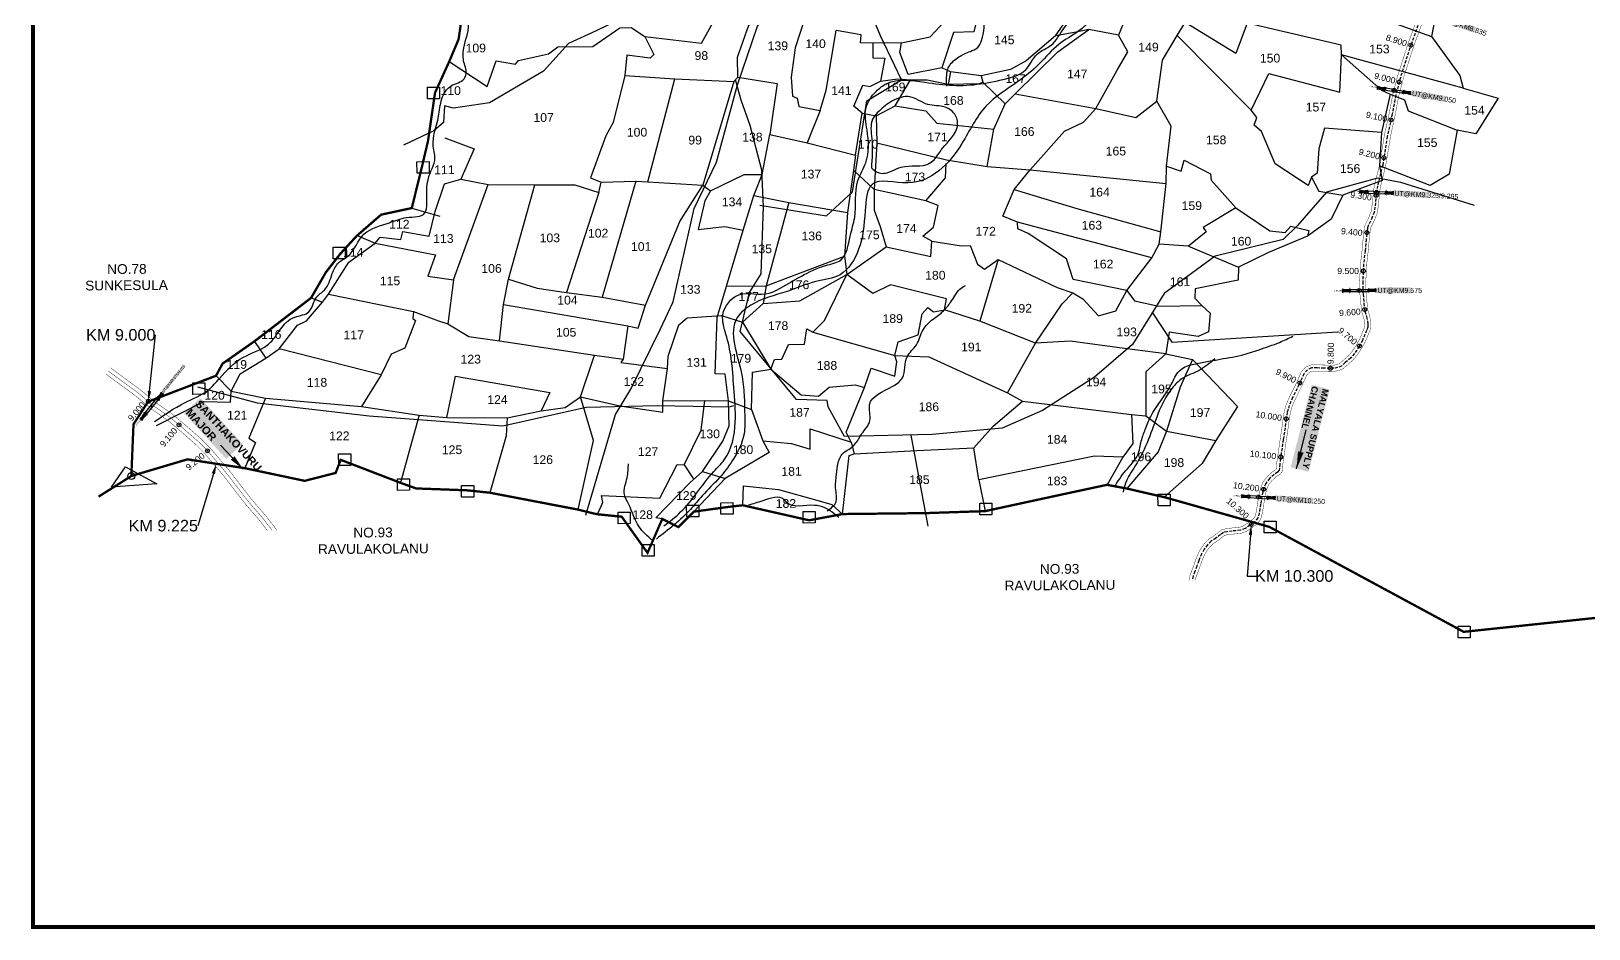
# Model space of a CAD drawing. Header units: inches. Extents: x 200798 to 217883, y 1619867 to 1626420.
# Drawn here: x 200798 to 204829, y 1619972 to 1622297 of the extents above; entities that cross this region are included whole.
import ezdxf
from ezdxf import colors
from ezdxf.entities.mleader import LeaderData, LeaderLine
from ezdxf.enums import TextEntityAlignment as Align
from ezdxf.math import Vec2, Vec3

# ---------------------------------------------------------------- set-up
doc = ezdxf.new("R2010")
doc.units = ezdxf.units.IN
doc.header["$LTSCALE"] = 15
doc.header["$MEASUREMENT"] = 0
doc.header["$PDMODE"] = 32
doc.header["$PDSIZE"] = 10
doc.linetypes.add('HIDDEN2', pattern=[0.1875, 0.125, -0.0625])
for name, color, linetype in [('CANAL1', 7, 'Continuous'), ('CHANAGE', 1, 'Continuous'), ('DIMENSION', 7, 'Continuous'), ('PLOT', 7, 'Continuous'), ('POINT', 2, 'Continuous'), ('RE REMARKS', 7, 'Continuous'), ('ROAD', 1, 'Continuous'), ('STREAM', 4, 'Continuous'), ('STRUCTURE', 5, 'Continuous'), ('TEXT', 1, 'Continuous'), ('text2', 7, 'Continuous'), ('VILLAGAE BOUNDRY STONES', 1, 'Continuous'), ('VILLAGE BOUNDRY', 5, 'Continuous'), ('VILLAGE STONES', 240, 'Continuous')]:
    doc.layers.add(name, color=color, linetype=linetype)
doc.styles.get("Standard").update_dxf_attribs({"font": 'arial.ttf'})
doc.dimstyles.get("Standard").update_dxf_attribs({"dimtxt": 0.18, "dimasz": 0.18, "dimexe": 0.18, "dimexo": 0.0625, "dimgap": 0.09, "dimtad": 0, "dimtih": 1, "dimtoh": 1, "dimdec": 4, "dimzin": 0, "dimdsep": 46, "dimtxsty": 'Standard', "dimcen": 0.09, "dimadec": 0, "dimazin": 0, "dimtfac": 1, "dimtdec": 4, "dimtofl": 0, "dimtmove": 0, "dimatfit": 3, "dimfxl": 1, "dimtolj": 1, "dimtzin": 0, "dimarcsym": 0})

# ---------------------------------------------------------------- blocks, each defined once
blk = doc.blocks.new('UT')
at = {"layer": 'STRUCTURE'}
h = blk.add_hatch(dxfattribs=at)
h.set_pattern_fill('DASH', color=150, scale=8, angle=-39.62775, style=0)
h.set_pattern_definition([(320.372247933, (-4370.464, -6260.8811), (1.40800153113, 0.132407282), [1, -1])])
h.paths.add_polyline_path([(765163, 1700681.9), (765165.6, 1700680.6), (765167.2, 1700680.3), (765169.1, 1700680), (765172.4, 1700679.6), (765176.4, 1700679.3), (765179.5, 1700679.5), (765183.1, 1700679.9), (765187.7, 1700680.9), (765188.9, 1700681.2), (765193.1, 1700682.2), (765196.1, 1700680.2), (765196.1, 1700672.2), (765193.1, 1700670.2), (765190.5, 1700670.8), (765188.1, 1700671.3), (765185.5, 1700671.8), (765183.6, 1700672.1), (765181, 1700672.5), (765180.3, 1700672.5), (765178.5, 1700672.6), (765176.7, 1700672.6), (765174.6, 1700672.5), (765172.5, 1700672.3), (765170.4, 1700672), (765168.5, 1700671.7), (765166.1, 1700671.2), (765165, 1700670.8), (765163, 1700669.7)])
h.paths.add_polyline_path([(765259.1, 1700682.2), (765256.1, 1700680.2), (765256.1, 1700672.2), (765259.1, 1700670.2), (765261.9, 1700671), (765264.4, 1700671.6), (765266.4, 1700672), (765269.1, 1700672.5), (765272.7, 1700673), (765276.1, 1700673.1), (765278.6, 1700672.9), (765281.2, 1700672.7), (765283.9, 1700672.3), (765286.4, 1700671.9), (765288, 1700671.3), (765289.2, 1700670.6), (765289.1, 1700682.7), (765287.6, 1700681.8), (765285.7, 1700681.2), (765283, 1700680.7), (765281.2, 1700680.4), (765276.7, 1700679.9), (765272.7, 1700679.9), (765268.7, 1700680.3), (765264.8, 1700681), (765261.2, 1700681.7)])
at = {"layer": 'STRUCTURE', "color": 150, "const_width": 0.628}
for points in [[(765190.1, 1700688.2), (765190.1, 1700684.2), (765196.1, 1700680.2), (765256.1, 1700680.2), (765262.1, 1700684.2), (765262.1, 1700688.2)], [(765190.1, 1700664.2), (765190.1, 1700668.2), (765196.1, 1700672.2), (765256.1, 1700672.2), (765262.1, 1700668.2), (765262.1, 1700664.2)]]:
    blk.add_lwpolyline(points, dxfattribs=at)
at = {"layer": 'STRUCTURE', "color": 150}
for points in [[(765196.1, 1700680.2), (765256.1, 1700680.2)], [(765196.1, 1700672.2), (765256.1, 1700672.2)], [(765196.1, 1700672.2), (765256.1, 1700672.2)]]:
    blk.add_lwpolyline(points, dxfattribs=at)
at = {"layer": 'STRUCTURE', "color": 0}
blk.add_circle((765226.1, 1700676.2), 1.89, dxfattribs=at)
at = {"layer": 'STRUCTURE', "color": 150}
for points in [[(765163, 1700681.9), (765164.4, 1700681.1), (765167.9, 1700680.2), (765171.2, 1700679.8), (765176.1, 1700679.4), (765184.7, 1700680.3), (765193.1, 1700682.2)], [(765163, 1700669.7), (765164.3, 1700670.6), (765167.8, 1700671.6), (765171.2, 1700672.1), (765176, 1700672.6), (765184.7, 1700672), (765193.1, 1700670.2)], [(765289.1, 1700682.7), (765287.8, 1700681.9), (765284.3, 1700680.9), (765280.9, 1700680.4), (765276.1, 1700679.8), (765267.4, 1700680.5), (765259.1, 1700682.2)], [(765289.2, 1700670.6), (765287.8, 1700671.4), (765284.2, 1700672.3), (765280.9, 1700672.7), (765276.1, 1700673.1), (765267.4, 1700672.2), (765259.1, 1700670.2)]]:
    blk.add_spline(points, degree=3, dxfattribs=at)
at = {"layer": 'STRUCTURE', "color": 0}
blk.add_text('STREAM', height=5, dxfattribs=at).set_placement((765148.2, 1700675.8), align=Align.MIDDLE_CENTER)
for points in [[(765190.9, 1700676), (765164.2, 1700675.8)], [(765289.3, 1700676.7), (765265.4, 1700676.4)]]:
    blk.add_leader(points, dimstyle='Standard', override={"dimasz": 10, "dimgap": 0.09, "dimtad": 0}, dxfattribs=at)

msp = doc.modelspace()

# ---------------------------------------------------------------- linework, layer by layer
at = {"layer": 'CANAL1', "color": 200, "const_width": 1}
for points in [[(204387.3, 1622335.2), (204361.8, 1622265.6), (204333.7, 1622178.5), (204321.6, 1622131.9), (204312.5, 1622083.7), (204299.8, 1622025.3), (204287.8, 1621951.1), (204274.5, 1621898), (204272.5, 1621886.7), (204271.4, 1621874.9), (204267.9, 1621842.2), (204266, 1621829.7), (204261.5, 1621818), (204257.1, 1621808), (204250.9, 1621795.6), (204248.4, 1621789), (204247.3, 1621780.1), (204246.5, 1621771.8), (204245.1, 1621758.4), (204242.3, 1621728.6), (204238.3, 1621694.1), (204238, 1621683.2), (204237.3, 1621673.7), (204235.9, 1621648), (204235.9, 1621631.4), (204236.9, 1621614.5), (204239.3, 1621590.7), (204241.8, 1621569.5), (204246.4, 1621554.8), (204248.7, 1621545.1), (204249.3, 1621537.9), (204249.2, 1621531.3), (204246.6, 1621524.4), (204236.4, 1621499.4), (204227.9, 1621484.1), (204216.2, 1621466.7), (204207.2, 1621456), (204193.7, 1621444.2), (204184.7, 1621436.2), (204177.5, 1621433.3), (204169.5, 1621431.5), (204159.3, 1621431.6), (204144.4, 1621432), (204125.9, 1621432.4), (204110.3, 1621432.3), (204095.8, 1621426.3), (204085, 1621413.7), (204071.8, 1621384.1), (204055.3, 1621351), (204046.2, 1621330.3), (204040.9, 1621311.1), (204038, 1621292.8), (204035, 1621270.3), (204030.5, 1621240), (204025.5, 1621205.6), (204023.3, 1621190.6), (204021.2, 1621175.6), (204020.7, 1621165.6), (204020.4, 1621162.9), (204018.4, 1621160.6), (204009.7, 1621154.9), (203997.3, 1621143.5), (203986.2, 1621129.3), (203981, 1621117), (203975, 1621093.9), (203972, 1621072.6), (203968.2, 1621050.6), (203965.2, 1621039.4), (203960.4, 1621033.1), (203947.8, 1621023.5), (203936.1, 1621015.8), (203925.9, 1621012), (203905.5, 1621010), (203891.1, 1621008.2), (203880.2, 1621006), (203871.3, 1620999.4), (203859.4, 1620989.9), (203847.1, 1620982.1), (203836.5, 1620971.9), (203827.1, 1620959.4), (203819.6, 1620946.7), (203812, 1620928.3), (203807, 1620913.7), (203802.1, 1620900.2), (203797.3, 1620888.4), (203794.8, 1620874.6)], [(204402.3, 1622329.6), (204377, 1622260.4), (204349.1, 1622174), (204337.2, 1622128.4), (204328.2, 1622080.5), (204315.6, 1622022.3), (204303.5, 1621947.9), (204290.2, 1621894.7), (204288.4, 1621884.6), (204287.4, 1621873.4), (204283.8, 1621840.1), (204281.6, 1621825.6), (204276.3, 1621811.9), (204271.6, 1621801.2), (204265.6, 1621789.1), (204264, 1621785), (204263.2, 1621778.3), (204262.4, 1621770.2), (204261, 1621756.9), (204258.2, 1621726.9), (204254.3, 1621693), (204254, 1621682.4), (204253.3, 1621672.7), (204251.9, 1621647.6), (204251.9, 1621631.8), (204252.8, 1621615.7), (204255.2, 1621592.5), (204257.5, 1621572.8), (204261.8, 1621559), (204264.6, 1621547.6), (204265.3, 1621538.4), (204265.2, 1621528.2), (204261.4, 1621518.5), (204250.8, 1621492.5), (204241.6, 1621475.8), (204229, 1621457.1), (204218.7, 1621444.8), (204204.3, 1621432.2), (204193.3, 1621422.5), (204182.4, 1621417.9), (204171.2, 1621415.5), (204159, 1621415.6), (204144, 1621416), (204125.8, 1621416.4), (204113.5, 1621416.3), (204105.5, 1621413), (204098.6, 1621405.1), (204086.3, 1621377.2), (204069.8, 1621344.2), (204061.4, 1621324.9), (204056.6, 1621307.7), (204053.9, 1621290.5), (204050.9, 1621268.1), (204046.3, 1621237.7), (204041.4, 1621203.3), (204039.1, 1621188.3), (204037.2, 1621174.1), (204036.6, 1621164.3), (204035.7, 1621156.2), (204029, 1621148.4), (204019.6, 1621142.3), (204009.1, 1621132.6), (204000.1, 1621121.1), (203996.2, 1621111.8), (203990.7, 1621090.8), (203987.8, 1621070.1), (203983.8, 1621047.1), (203979.9, 1621032.3), (203971.8, 1621021.6), (203957, 1621010.4), (203943.4, 1621001.5), (203929.6, 1620996.3), (203907.2, 1620994.1), (203893.7, 1620992.5), (203886.9, 1620991), (203881, 1620986.7), (203868.7, 1620976.8), (203857, 1620969.5), (203848.6, 1620961.2), (203840.4, 1620950.4), (203834, 1620939.6), (203827, 1620922.6), (203822.1, 1620908.4), (203817.1, 1620894.5), (203812.8, 1620883.9), (203811.1, 1620874.6)], [(201003.4, 1621424.7), (201079.7, 1621368.6), (201122.2, 1621333.5), (201162.5, 1621305.6), (201202.1, 1621272.2), (201239.4, 1621239.3), (201260.6, 1621218.1), (201291, 1621182.5), (201315.4, 1621152.9), (201339.3, 1621121.8), (201369.6, 1621082.8), (201405.2, 1621041.7), (201434.1, 1621004.5)], [(200991.9, 1621408.3), (201067.4, 1621352.8), (201110.1, 1621317.6), (201150.3, 1621289.7), (201189.1, 1621257.1), (201225.7, 1621224.7), (201245.9, 1621204.5), (201275.7, 1621169.7), (201299.8, 1621140.5), (201323.4, 1621109.6), (201354.2, 1621070.1), (201389.7, 1621029.1), (201409.4, 1621003.6)]]:
    msp.add_lwpolyline(points, dxfattribs=at)
at = {"layer": 'CANAL1', "color": 1, "linetype": 'HIDDEN2', "ltscale": 4}
msp.add_lwpolyline([(204394.8, 1622332.4), (204369.4, 1622263), (204341.4, 1622176.2), (204329.4, 1622130.2), (204320.3, 1622082.1), (204307.7, 1622023.8), (204295.7, 1621949.5), (204282.4, 1621896.3), (204280.4, 1621885.7), (204279.4, 1621874.2), (204275.8, 1621841.1), (204273.8, 1621827.7), (204268.9, 1621815), (204264.4, 1621804.6), (204258.2, 1621792.4), (204256.2, 1621787), (204255.2, 1621779.2), (204254.4, 1621771), (204253.1, 1621757.6), (204250.3, 1621727.8), (204246.3, 1621693.5), (204246, 1621682.8), (204245.3, 1621673.2), (204243.9, 1621647.8), (204243.9, 1621631.6), (204244.9, 1621615.1), (204247.3, 1621591.6), (204249.7, 1621571.1), (204254.1, 1621556.9), (204256.7, 1621546.4), (204257.3, 1621538.1), (204257.2, 1621529.7), (204254, 1621521.4), (204243.6, 1621495.9), (204234.8, 1621480), (204222.6, 1621461.9), (204213, 1621450.4), (204199, 1621438.2), (204189, 1621429.4), (204180, 1621425.6), (204170.4, 1621423.5), (204159.1, 1621423.6), (204144.2, 1621424), (204125.8, 1621424.4), (204111.9, 1621424.3), (204100.7, 1621419.6), (204091.8, 1621409.4), (204079, 1621380.7), (204062.6, 1621347.6), (204053.8, 1621327.6), (204048.7, 1621309.4), (204045.9, 1621291.6), (204043, 1621269.2), (204038.4, 1621238.8), (204033.4, 1621204.4), (204031.2, 1621189.4), (204029.2, 1621174.9), (204028.6, 1621164.9), (204028.1, 1621159.6), (204023.7, 1621154.5), (204014.6, 1621148.6), (204003.2, 1621138.1), (203993.1, 1621125.2), (203988.6, 1621114.4), (203982.9, 1621092.3), (203979.9, 1621071.4), (203976, 1621048.8), (203972.5, 1621035.9), (203966.1, 1621027.4), (203952.4, 1621017), (203939.7, 1621008.6), (203927.8, 1621004.1), (203906.3, 1621002), (203892.4, 1621000.4), (203883.6, 1620998.5), (203876.2, 1620993), (203864, 1620983.4), (203852.1, 1620975.8), (203842.6, 1620966.6), (203833.8, 1620954.9), (203826.8, 1620943.1), (203819.5, 1620925.4), (203814.5, 1620911.1), (203809.6, 1620897.4), (203805.1, 1620886.1), (203802.9, 1620874.6)], dxfattribs=at)
at = {"layer": 'CANAL1', "color": 1, "linetype": 'HIDDEN2', "ltscale": 4, "const_width": 1}
msp.add_lwpolyline([(200997.6, 1621416.5), (201073.6, 1621360.7), (201116.1, 1621325.5), (201156.4, 1621297.6), (201195.6, 1621264.6), (201232.6, 1621232), (201253.2, 1621211.3), (201283.4, 1621176.1), (201307.6, 1621146.7), (201331.4, 1621115.7), (201361.9, 1621076.4), (201397.5, 1621035.4), (201421.8, 1621004.1)], dxfattribs=at)
at = {"layer": 'PLOT'}
for points in [[(201879.9, 1622217.5), (201978.5, 1622153.4), (202001.9, 1622219.8), (202051.4, 1622211.2), (202059.1, 1622220.8), (202137.2, 1622238), (202160.9, 1622256.1), (202251.7, 1622256.7), (202321.4, 1622304.7), (202351.2, 1622305.5), (202386.6, 1622282.5), (202532.9, 1622265.7), (202578.9, 1622347.7), (202621.3, 1622343.2), (202646.8, 1622370.8), (202683.6, 1622395.5), (202698, 1622379.5), (202736.8, 1622412.8), (202781.9, 1622441.2), (202780, 1622478.3)], [(204456.7, 1622463.8), (204422.3, 1622282.2), (204495.4, 1622181.8), (204503.7, 1622148.8), (204594.2, 1622122.6), (204536.7, 1622030.2), (204488.4, 1622039.7), (204467.6, 1621925.8), (204418.7, 1621896.9), (204287.8, 1621947.7), (204294.3, 1621909.4), (204192.6, 1621872), (204162.7, 1621809.3), (204101.3, 1621766), (204000.6, 1621723.3), (203922.2, 1621685.2), (203922.1, 1621651.6), (203810.5, 1621629.4), (203809.7, 1621605.3), (203827.8, 1621585.8), (203849.3, 1621566.3), (203845.2, 1621518), (203818.5, 1621506.2), (203743.3, 1621517.3), (203734.8, 1621460.9), (203803.7, 1621446.2), (203919.9, 1621324.7), (203864.2, 1621236.3), (203828.9, 1621177.1), (203730.2, 1621089.7)], [(202902.9, 1622386.7), (202799.4, 1622402.5), (202784.2, 1622341), (202800.5, 1622330.5), (202775.4, 1622253), (202764.7, 1622177.2), (202768.2, 1622127.8), (202780.1, 1622122.9), (202784.6, 1622101.6), (202839.8, 1622091.4), (202855.1, 1622143.4), (202881.8, 1622297.9)], [(203050.5, 1622266.5), (203124.6, 1622281.6), (203176.6, 1622337.3), (203206, 1622422.7)], [(203660.7, 1622404.6), (203612, 1622285.8), (203535.4, 1622300.8), (203502.5, 1622294.2), (203449.1, 1622284.6), (203482.4, 1622333)], [(202386.6, 1622282.5), (202409.7, 1622236.3), (202399.7, 1622226.9), (202339.6, 1622234), (202334.9, 1622181.7), (202464, 1622172.6), (202616.2, 1622166.2), (202626.7, 1622176.9), (202626.4, 1622228.8), (202655.2, 1622312.2), (202687, 1622336.8), (202698, 1622379.5)], [(204217.3, 1622356), (204422.3, 1622282.2)], [(203247.1, 1622333.4), (203237.4, 1622295.1), (203184.7, 1622292.6), (203155.2, 1622201.2), (203067.4, 1622184.2), (203046.2, 1622241.1), (203050.5, 1622266.5), (202976.3, 1622265.1), (202944.6, 1622266.6), (202946.2, 1622286.6), (202881.8, 1622297.9)], [(203633.6, 1621624.9), (203698.6, 1621709.4), (203717, 1621745), (203721.6, 1621776.9), (203735.1, 1621901.7), (203736.6, 1621946.7), (203748.5, 1622050.3), (203711.3, 1622115.5), (203726.2, 1622221.3), (203763.7, 1622285), (203784.6, 1622318.5)], [(204503.7, 1622148.8), (204188.8, 1622235.5), (204188.6, 1622259.9), (203944.8, 1622316.9), (203915.5, 1622238.9), (203784.6, 1622318.5)], [(201868.5, 1622020.2), (201944.6, 1621991.5), (201910.5, 1621913.6), (201981.1, 1621899.7), (202101.3, 1621898.2), (202205.3, 1621898.4), (202267.6, 1621879.1), (202273.4, 1621905.4), (202363.2, 1621907.7), (202393.7, 1621906.1), (202536.1, 1621897.6), (202556, 1621883.4), (202642.9, 1621925.2), (202690.1, 1621925.5), (202709.7, 1622029), (202806.1, 1622007), (202931.3, 1621975), (202948.4, 1622083.9), (202927.5, 1622102.5), (202950.4, 1622156.4), (202968.4, 1622153), (202996.3, 1622166.9), (202996.3, 1622166.9), (203041.1, 1622172.6), (203074, 1622170.5), (203117.1, 1622170.2), (203171.5, 1622159.2), (203252.3, 1622161), (203261.3, 1622164.1), (203318.5, 1622108.4), (203344.6, 1622134.2), (203454.6, 1622243.3), (203535.4, 1622300.8)], [(202976.3, 1622265.1), (202976.7, 1622227.3), (203007, 1622226.9), (202996.3, 1622166.9)], [(203449.1, 1622284.6), (203372.8, 1622219.9), (203332.8, 1622197.6), (203256.9, 1622180.5), (203261.3, 1622164.1)], [(203633.6, 1621624.9), (203494.6, 1621653), (203477.3, 1621707), (203378, 1621772.9), (203351.8, 1621784.6), (203351, 1621801.9), (203312.5, 1621817.3), (203342.3, 1621886.6), (203383.7, 1621937.8), (203472.6, 1622037.8), (203521.2, 1622060.4), (203553.2, 1622096.3), (203608.6, 1622195.5), (203636.3, 1622242.9), (203612, 1622285.8)], [(203763.7, 1622285), (203955.1, 1622091.8), (204000.7, 1622186.4), (204184.8, 1622138.3), (204188.8, 1622235.5), (204292.2, 1622143.5), (204315.4, 1622133.7), (204352.4, 1622118.3), (204361.3, 1622090.3), (204488.4, 1622039.7)], [(203256.9, 1622180.5), (203176.9, 1622191.1), (203155.2, 1622201.2)], [(203176.9, 1622191.1), (203171.5, 1622159.2)], [(202334.9, 1622181.7), (202304.6, 1622059.8), (202285.5, 1622025.3), (202245.6, 1621916.8), (202273.4, 1621905.4)], [(202393.7, 1621906.1), (202464, 1622172.6)], [(202616.2, 1622166.2), (202536.1, 1621897.6)], [(202626.7, 1622176.9), (202728.5, 1622161.3), (202709.7, 1622029)], [(202948.4, 1622083.9), (202985.1, 1622077.4), (203034.4, 1622103.4), (203074, 1622170.5)], [(203034.4, 1622103.4), (203113.7, 1622090.2), (203141.9, 1622057.9), (203289.1, 1622042.5), (203318.5, 1622108.4)], [(203344.6, 1622134.2), (203553.2, 1622096.3), (203657.1, 1622073.1), (203711.3, 1622115.5)], [(204315.4, 1622133.7), (204292.3, 1622034.2), (204287.8, 1621947.7)], [(202839.8, 1622091.4), (202806.1, 1622007)], [(202985.1, 1622077.4), (202986.4, 1622007), (202979.7, 1621886.6), (202980.1, 1621833.3), (202995.1, 1621790.6), (203010.6, 1621738)], [(204111.3, 1621918.4), (204102.7, 1621896.5), (204017.4, 1621953.3), (203982.4, 1622036.7), (203962.9, 1622052.8), (203970.3, 1622072.8), (203955.1, 1622091.8)], [(203272, 1621946.2), (203289.1, 1622042.5)], [(204292.3, 1622034.2), (204145.4, 1622045), (204130.2, 1621991.9), (204126.3, 1621928.5), (204111.3, 1621918.4), (204130.3, 1621882.3), (204192.6, 1621872)], [(202986.4, 1622007), (203167, 1621963.3), (203272, 1621946.2), (203383.7, 1621937.8), (203735.1, 1621901.7)], [(202931.3, 1621975), (202926, 1621936.4), (202910.9, 1621827.3), (202903.1, 1621714), (202909.2, 1621666.3)], [(203113.6, 1621857), (203164.1, 1621916.3), (203165.7, 1621953.4)], [(203736.6, 1621946.7), (203774.4, 1621934.1), (203782.3, 1621962.8), (203850.1, 1621927.1), (203851.4, 1621910.3), (203915.7, 1621838.9), (204003.6, 1621779.6), (204043.6, 1621775.5), (204057.9, 1621791.2), (204104.2, 1621780.3), (204101.3, 1621766)], [(201122.6, 1621275.7), (201245.1, 1621337.6), (201314.1, 1621335.6), (201316.1, 1621364.2), (201338.8, 1621409.5), (201405.6, 1621450.1), (201439.6, 1621474.3), (201487.7, 1621535.2), (201510.4, 1621546.1), (201552.1, 1621594.3), (201567.5, 1621615.4), (201620.4, 1621698.3), (201688.4, 1621747.9), (201700.9, 1621763), (201754.9, 1621756.8), (201760.1, 1621777.8), (201828.5, 1621765.7), (201843.7, 1621829.3), (201867.7, 1621901.4), (201910.5, 1621913.6)], [(202363.2, 1621907.7), (202275.9, 1621607.3)], [(202431.4, 1621033.5), (202414.3, 1621036.4), (202503.5, 1621128), (202535.6, 1621156.4), (202588.5, 1621234.9), (202604.4, 1621274.6), (202602.4, 1621339.6), (202594.4, 1621408.5), (202568.1, 1621409.5), (202573.6, 1621554.9), (202597.6, 1621636.4), (202640.9, 1621781.2), (202668.4, 1621871.1), (202690.1, 1621925.5)], [(203128.9, 1621752.4), (203105.5, 1621765.3), (203133.6, 1621789.3), (203145.1, 1621845.3), (203113.6, 1621857), (202979.7, 1621886.6), (202926, 1621936.4)], [(201641.4, 1621767.1), (201688.4, 1621747.9), (201844.4, 1621717.3), (201824.8, 1621662.2), (201891, 1621652.6), (201981.1, 1621899.7)], [(202009.8, 1621494.7), (202020.6, 1621588.5), (202033.2, 1621654.6), (202101.3, 1621898.2)], [(202033.2, 1621654.6), (202107.5, 1621631.2), (202183.7, 1621619.7), (202275.9, 1621607.3), (202388.2, 1621587.1), (202476.8, 1621803.9), (202536.1, 1621897.6)], [(202267.6, 1621879.1), (202183.7, 1621619.7)], [(202556, 1621883.4), (202541.8, 1621857), (202524.5, 1621783.3), (202593.7, 1621790.8), (202640.9, 1621781.2)], [(202668.4, 1621871.1), (202758.7, 1621852.5), (202910.9, 1621827.3)], [(203342.3, 1621886.6), (203504.3, 1621837.1), (203721.6, 1621776.9)], [(201783.2, 1621838.4), (201855.7, 1621817.4)], [(202758.7, 1621852.5), (202700.2, 1621637.3), (202692.7, 1621591.4)], [(203915.7, 1621838.9), (203831.1, 1621787.7), (203839.3, 1621777.2), (203793.3, 1621740), (203717, 1621745)], [(203698.6, 1621709.4), (203351, 1621801.9)], [(201567.5, 1621615.4), (201788, 1621570.4), (201852.3, 1621546.3), (201876.3, 1621538.7), (201931.2, 1621506.1), (202009.8, 1621494.7), (202255.9, 1621457.5), (202330.3, 1621447.2), (202330.3, 1621447.2), (202324.5, 1621438.8), (202444.5, 1621423.3), (202446.9, 1621454.9), (202474.1, 1621536.2), (202496.1, 1621554.4), (202584.7, 1621560.6), (202639, 1621542.6), (202692.7, 1621591.4), (202787.5, 1621598.1), (202909.2, 1621666.3), (203010.6, 1621738), (203126.6, 1621712.6), (203128.9, 1621752.4), (203205.3, 1621740.6), (203227.9, 1621741.1), (203247.4, 1621693.2), (203265.1, 1621680.2), (203301, 1621705.2), (203453.2, 1621632.6), (203493.6, 1621619.1), (203519.5, 1621603.1), (203560.1, 1621559.5), (203605.1, 1621572.4), (203633.6, 1621624.9), (203653, 1621598.6), (203716.2, 1621584.6), (203827.8, 1621585.8)], [(203793.3, 1621740), (203922.2, 1621685.2)], [(202597.6, 1621636.4), (202700.2, 1621637.3), (202903.1, 1621714)], [(203301, 1621705.2), (203253.3, 1621545.9)], [(202662.4, 1621317.2), (202664.9, 1621413.3), (202712.4, 1621420.9), (202721.9, 1621446.3), (202740.7, 1621447.1), (202758, 1621484.9), (202799.5, 1621485.8), (202805.5, 1621525.4), (202820.6, 1621516.7), (202851.2, 1621547.3), (202909.2, 1621666.3)], [(203734.8, 1621460.9), (203627.6, 1621475.1), (203487, 1621494), (203397.6, 1621488.2), (203253.3, 1621545.9), (203162, 1621574.8), (203167.2, 1621603.7), (203021.7, 1621640), (202976.6, 1621616.8), (202909.2, 1621666.3)], [(201891, 1621652.6), (201876.3, 1621538.7)], [(203325, 1621360), (203397.6, 1621488.2), (203466.4, 1621590.8), (203493.6, 1621619.1)], [(201522.6, 1621605.8), (201552.1, 1621594.3)], [(202020.6, 1621588.5), (202342.5, 1621533.8), (202368.6, 1621527), (202388.2, 1621587.1)], [(202820.6, 1621516.7), (203033.5, 1621456.9), (203041.9, 1621491.6), (203093.3, 1621510.2), (203104.2, 1621564.2), (203118.5, 1621580.6), (203133.7, 1621569.4), (203162, 1621574.8)], [(201788, 1621570.4), (201785.6, 1621552.1), (201792.7, 1621547.5), (201765.3, 1621476), (201730.2, 1621459.7), (201704.3, 1621406.5), (201653.1, 1621324.2)], [(202639, 1621542.6), (202712.4, 1621420.9), (202790.7, 1621355.2), (202835.9, 1621351.3), (202862.9, 1621375), (202930.4, 1621380.9), (202954.5, 1621373.9), (202972.2, 1621424), (203033.3, 1621402.7), (203038.5, 1621440.1), (203033.5, 1621456.9), (203121.6, 1621452.8), (203325, 1621360), (203363.6, 1621338.4)], [(202342.5, 1621533.8), (202330.3, 1621447.2)], [(201375.9, 1621493.3), (201405.6, 1621450.1)], [(201704.3, 1621406.5), (201439.6, 1621474.3)], [(203734.8, 1621460.9), (203682.6, 1621414.1), (203682.7, 1621300.6)], [(202213.6, 1621057.6), (202253.6, 1621236.7), (202219.4, 1621350), (202255.9, 1621457.5)], [(202433, 1621339.2), (202444.5, 1621423.3)], [(203803.7, 1621446.2), (203771.9, 1621374.7), (203736.5, 1621260.7), (203714.6, 1621207.6), (203633.4, 1621112.2)], [(201276.5, 1621404.2), (201316.1, 1621364.2), (201404.2, 1621346.2), (201653.1, 1621324.2), (201802.3, 1621302.4), (201873.9, 1621295.8), (202030.2, 1621295.1), (202117.7, 1621313.3), (202180.3, 1621321.6), (202219.4, 1621350), (202321.8, 1621326.4), (202433.2, 1621310), (202433, 1621339.2), (202541.3, 1621340.3), (202602.4, 1621339.6), (202662.4, 1621317.2), (202691.5, 1621235.6), (202707.8, 1621205.2), (202593.9, 1621138), (202513.2, 1621052.3)], [(201873.9, 1621295.8), (201896.1, 1621402.8), (202140.4, 1621360.6), (202117.7, 1621313.3)], [(201404.2, 1621346.2), (201361.7, 1621242.9), (201378.7, 1621231.7), (201351, 1621164.9)], [(202488, 1621173.5), (202531.8, 1621263.2), (202541.3, 1621340.3)], [(202691.5, 1621235.6), (202765.4, 1621228.5), (202813.7, 1621214.5), (202814.5, 1621266.4), (202920.6, 1621231.8), (202928.3, 1621202.1), (203089.8, 1621210.8), (203237.6, 1621217.4), (203287.6, 1621273.9), (203363.6, 1621338.4), (203645.9, 1621304), (203682.7, 1621300.6), (203736.5, 1621260.7), (203864.2, 1621236.3)], [(202920.6, 1621231.8), (202907.2, 1621258.3), (202954.5, 1621373.9)], [(201802.3, 1621302.4), (201779.2, 1621218.3), (201753.9, 1621127)], [(203645.9, 1621304), (203649.4, 1621228.8), (203623.2, 1621193.1), (203582.3, 1621121.8)], [(202030.2, 1621295.1), (202027.1, 1621248.9), (201984.9, 1621101.4)], [(203623.2, 1621193.1), (203550.3, 1621195.6), (203250.8, 1621135.1), (203237.6, 1621217.4)], [(202639.7, 1621068.9), (202641.3, 1621119.4), (202732.2, 1621110.1), (202831.7, 1621082.4), (202870.2, 1621070.6), (202897.6, 1621046.1), (202915.3, 1621197.6), (202928.3, 1621202.1)], [(202263.4, 1621045.5), (202277.9, 1621075.7), (202274.3, 1621094.1), (202424.7, 1621087), (202469.5, 1621174.1), (202488, 1621173.5), (202511.4, 1621138.5)], [(202535.6, 1621156.4), (202593.9, 1621138)], [(203250.8, 1621135.1), (203267.1, 1621053.7)]]:
    msp.add_lwpolyline(points, dxfattribs=at)
at = {"layer": 'POINT', "color": 3}
for p in [(204368.4, 1622260), (204338.4, 1622164.6), (204317, 1622066.9), (204298.8, 1621968.7), (204279, 1621870.8), (204254.8, 1621774.9), (204245.5, 1621675.4), (204249.1, 1621575.7), (204235.6, 1621481.4), (204160.3, 1621423.6), (204081.3, 1621385.7), (204046.1, 1621292.8), (204031.8, 1621193.9), (203987.5, 1621110.2), (203955.4, 1621019.2)]:
    msp.add_point(p, dxfattribs=at)
at = {"layer": 'POINT'}
for p in [(204325, 1622143, 160), (204279.8, 1621879), (204235, 1621625, 162), (203974, 1621090, 163)]:
    msp.add_point(p, dxfattribs=at)
at = {"layer": 'ROAD'}
for points in [[(202233.9, 1621042.9), (202310.4, 1621303.5), (202350.1, 1621369.4), (202426.3, 1621524.3), (202459.6, 1621595.3), (202514.1, 1621837.5), (202571.4, 1621957.4), (202626.2, 1622157.1), (202678, 1622309.8), (202770.3, 1622422.5), (202788, 1622468.1), (202776.1, 1622501.8), (202795.6, 1622552.6), (202871.2, 1622625.9), (202973.7, 1622728.5), (203038.4, 1622850.7), (203071.5, 1622940), (203089.2, 1623069.7), (203081.9, 1623160.3), (203103.4, 1623174.9)], [(202683.6, 1621845.7), (202856.7, 1621818), (202923.8, 1621880.7), (202960.8, 1622115.8), (203050.6, 1622170.1), (202996, 1622284.1), (202923.9, 1622460.6), (202881.9, 1622479.6), (202792.8, 1622483.2), (202650.4, 1622430.7), (202519.8, 1622389.1), (202376.2, 1622353.7), (202260.7, 1622297.1), (202189, 1622264.4), (202124, 1622193.2), (201984, 1622110.7), (201890.7, 1622097.2), (201867.7, 1622103.2), (201864.8, 1622060.3), (201840.2, 1622038.6), (201762.1, 1622001.6)], [(204533.4, 1621844.6), (204342.4, 1621904.2), (204281.9, 1621915.8), (204150.7, 1621879.4), (204075.5, 1621793), (204038.1, 1621757.2), (203862.6, 1621713.7), (203730.4, 1621617.6), (203700.6, 1621569.7), (203648.4, 1621485.2), (203550.3, 1621400.8), (203415.7, 1621314.1), (203310.8, 1621268.3), (203129.5, 1621252), (202903.1, 1621247.2), (202860.7, 1621324.1), (202857.8, 1621340.1), (202778.4, 1621342.8), (202633.3, 1621518.7), (202657.3, 1621619.7), (202687, 1621668.2), (202693.3, 1621842.6), (202689.4, 1621936.9), (202658.6, 1622052.5), (202635.6, 1622117.8), (202621.2, 1622170.2)], [(203698.6, 1621569.4), (203749.7, 1621491.1), (204179.7, 1621518.3)], [(201228.4, 1621375.7), (201382.8, 1621333.8), (201672.9, 1621300.2), (202018.6, 1621274.6), (202234.6, 1621322.5), (202418.5, 1621327.1), (202604.8, 1621323.3), (202616.7, 1621326.9)], [(203074.7, 1621250.2), (203118.3, 1621014.8)]]:
    msp.add_lwpolyline(points, dxfattribs=at)
at = {"layer": 'STREAM'}
for points, knots in [([(203713.3, 1623335.1), (203719.4, 1623166.7), (203710.4, 1623121.5), (203702.8, 1623043.3), (203702.2, 1622950), (203697.3, 1622878.5), (203730.1, 1622822), (203712.7, 1622765.1), (203731, 1622697.6), (203692.6, 1622645.5), (203657.8, 1622593.9), (203645.8, 1622538.8), (203650.6, 1622475.8), (203583.6, 1622442), (203560.9, 1622374), (203528.1, 1622300.4), (203456.4, 1622269.5), (203408.6, 1622209.6), (203344.2, 1622158.2), (203258.3, 1622106.8), (203214.1, 1622010.1), (203153.1, 1621930.7), (203070.1, 1621890.2), (202962.7, 1621926.1), (202955.2, 1621815.1), (202949.5, 1621739.1), (202901.7, 1621657.8), (202822.7, 1621650.6), (202748.6, 1621617.2), (202674.2, 1621601.9), (202593, 1621534), (202636.1, 1621437.7), (202643.9, 1621356.1), (202644.4, 1621303.8), (202646.6, 1621244.1), (202618.2, 1621188.5), (202578.3, 1621137.2), (202538.2, 1621098.9), (202490.3, 1621039.2), (202447, 1621005.5), (202416.1, 1620981.4)], [3114.346054, 3114.346054, 3114.346054, 3114.346054, 3193.735638, 3551.129199, 3860.237759, 4091.818524, 4212.253611, 4457.177755, 4617.051632, 4846.70395, 5023.899045, 5212.94387, 5382.461137, 5568.906108, 5838.426719, 6049.483577, 6310.152673, 6539.289079, 6771.900422, 7096.627169, 7466.504332, 7759.012172, 8032.626799, 8327.488701, 8551.314179, 8873.504696, 9132.118729, 9339.457715, 9587.947941, 9909.075697, 10059.676047, 10522.132654, 10699.888244, 10862.269999, 11019.443436, 11262.635003, 11432.845417, 11641.186226, 11789.587045, 12160.95051, 12160.95051, 12160.95051, 12160.95051]), ([(202435.7, 1621015.3), (202450.6, 1621026.8), (202482.7, 1621051.6), (202522.6, 1621102.2), (202556.7, 1621149.8), (202608.7, 1621199.3), (202625.2, 1621281.2), (202616.4, 1621368.9), (202611.8, 1621446), (202598.8, 1621507.4), (202578, 1621567), (202629.5, 1621632.6), (202691.2, 1621607.5), (202743.4, 1621634.2), (202790.4, 1621662.1), (202843.3, 1621689.8), (202907.8, 1621699.9), (202914.2, 1621762.8), (202937.5, 1621827.3), (202924.6, 1621897.8), (202968.7, 1621964.9), (202964.6, 1622031), (202950.9, 1622096), (202979.1, 1622138), (203028.6, 1622176.7), (203103.8, 1622164.8), (203206.5, 1622150.8), (203294.2, 1622164.1), (203377, 1622189.8), (203394.6, 1622240.7), (203444.9, 1622258), (203474.2, 1622317.9), (203538.2, 1622367.8), (203584.7, 1622443.9), (203593.9, 1622519), (203624.9, 1622566.5), (203634.9, 1622626.8), (203680.2, 1622673.6), (203714.2, 1622738.1), (203705.7, 1622795.8), (203696.2, 1622842.2), (203687.7, 1622886.1), (203654.4, 1622951.4), (203690, 1623036.9), (203684.5, 1623118.4), (203680.6, 1623160.1), (203677.2, 1623335.5)], [0, 0, 0, 0, 179.244014, 385.375465, 610.367919, 738.208002, 1061.49559, 1348.332001, 1588.767154, 1791.561908, 1953.150964, 2164.277418, 2412.453087, 2483.826412, 2713.081484, 2934.241978, 3064.500984, 3275.926997, 3434.350673, 3739.734995, 3899.215539, 4169.768214, 4346.045987, 4508.665109, 4618.232938, 4931.881667, 5164.976515, 5621.231737, 5778.937304, 5942.790141, 6079.183836, 6250.02023, 6546.641575, 6848.703159, 7069.783153, 7254.860428, 7377.927314, 7639.223077, 7857.343013, 8043.949206, 8177.278168, 8311.876833, 8469.209287, 8852.954357, 9108.894869, 9250.090542, 9250.090542, 9250.090542, 9250.090542])]:
    msp.add_open_spline(points, degree=3, knots=knots, dxfattribs=at)
for points in [[(201117.1, 1621285.5), (201195.4, 1621334.2), (201257.6, 1621368.4), (201285.4, 1621397.2), (201347.4, 1621452.2), (201409, 1621483.2), (201430.9, 1621506.8), (201458.6, 1621542.7), (201480.7, 1621555.9), (201517.1, 1621570), (201536.3, 1621607.2), (201557, 1621626.2), (201577.5, 1621668.6), (201593.6, 1621696.6), (201616.9, 1621713.1), (201660.1, 1621771.4), (201725.6, 1621800.5), (201769.7, 1621813.8), (201817.1, 1621825.8), (201822.1, 1621849.9), (201821.9, 1621887.6), (201832.6, 1621933.8), (201842.8, 1621961.2), (201838.6, 1621998.5), (201852.4, 1622075.3), (201861.2, 1622121.5), (201885, 1622154.8), (201918.7, 1622173.3), (201923.8, 1622186.3), (201917.1, 1622220.7), (201930.1, 1622308.8), (201927, 1622378.3), (201955.8, 1622451.6), (201990.9, 1622540.9), (201996.6, 1622568.8), (201993.2, 1622590.3), (201995.7, 1622598.4), (201952.1, 1622601.3), (201902.1, 1622602.9), (201879.9, 1622602.8)], [(203167.6, 1622154), (203174.4, 1622206.8), (203199, 1622229.7), (203228.9, 1622244.2), (203247, 1622253.5), (203257.9, 1622272.4), (203265.9, 1622339.1), (203272.8, 1622384.7), (203291.3, 1622432.3), (203305.5, 1622452.6), (203298.7, 1622497.4), (203268.5, 1622525.8), (203243.6, 1622555.5), (203243.4, 1622581.6)], [(202972.5, 1621942.2), (202973.6, 1622017.8), (202975.6, 1622068.4), (202992.5, 1622089.5), (203027.5, 1622116.1), (203072, 1622126.5), (203118.7, 1622106.6), (203163.2, 1622099.7), (203190.5, 1622078), (203195.2, 1622049.7), (203156.7, 1621993.2), (203137.5, 1621966.8), (203125, 1621955.4), (203049.4, 1621944.3), (203026.4, 1621934.5), (202992.4, 1621929.4), (202972.5, 1621942.2)], [(202858.1, 1621054.8), (202881.3, 1621077.7), (202880.4, 1621108.8), (202882.1, 1621148.9), (202886.4, 1621178.7), (202902.4, 1621206.7), (202917.9, 1621215.9), (202930.1, 1621227), (202948.1, 1621254.3), (202968.6, 1621288.1), (202967.7, 1621329.1), (203027.6, 1621376.8), (203052.7, 1621399), (203065.3, 1621453.5), (203089.1, 1621484.4), (203106.3, 1621523.4), (203132.1, 1621550.7), (203159.1, 1621572.3), (203177.1, 1621593.8), (203188.7, 1621611.4), (203201.5, 1621628.3), (203216.3, 1621638.1)], [(203601.3, 1621115.9), (203630.6, 1621158.6), (203661.9, 1621199.8), (203671, 1621235.2), (203681.4, 1621265.2), (203695.3, 1621298.6), (203748.4, 1621381.2), (203769.6, 1621417), (203833.2, 1621439.4), (203867.2, 1621445.7), (203930.9, 1621457.9), (203975.8, 1621471.6), (204028.4, 1621490.6), (204063.6, 1621506.3)], [(203861.1, 1621447.7), (203820.8, 1621418.2), (203777.1, 1621396.8), (203750.9, 1621372.3), (203714, 1621304.9), (203689.7, 1621239.8), (203654.9, 1621170.7), (203630, 1621126.1), (203624.1, 1621102.9)], [(202405.7, 1620977.6), (202371.3, 1621013.4), (202344.5, 1621070.9), (202333.3, 1621096.8), (202340.3, 1621140.2), (202343.7, 1621176.4)], [(202654.5, 1621069.6), (202692.6, 1621081.5), (202745.8, 1621084.5), (202751.6, 1621078), (202825.6, 1621069.5), (202851.6, 1621063.2), (202888.7, 1621038.2)]]:
    msp.add_spline(points, degree=3, dxfattribs=at)
at = {"layer": 'text2'}
msp.add_circle((201057.4, 1621144.6), 8.9, dxfattribs=at)
at = {"layer": 'text2', "color": 3}
for p in [(201101.4, 1621337.7), (201180.8, 1621277.1), (201254.6, 1621209.7)]:
    msp.add_point(p, dxfattribs=at)
at = {"layer": 'VILLAGAE BOUNDRY STONES'}
for points in [[(201823.5, 1622151.4), (201854.7, 1622151.6), (201854.9, 1622121.6), (201823.7, 1622121.4)], [(201796.5, 1621958.4), (201827.8, 1621958.6), (201828, 1621928.7), (201796.7, 1621928.5)], [(201579.6, 1621736.9), (201610.9, 1621737.2), (201611.1, 1621707.2), (201579.9, 1621707)], [(201216.3, 1621385.8), (201247.5, 1621386), (201247.8, 1621356.1), (201216.5, 1621355.8)], [(201593.8, 1621201.9), (201625, 1621202.1), (201625.3, 1621172.1), (201594, 1621171.9)], [(201746, 1621137.5), (201777.3, 1621137.7), (201777.5, 1621107.7), (201746.2, 1621107.5)], [(201912, 1621119.6), (201943.3, 1621119.8), (201943.5, 1621089.9), (201912.2, 1621089.6)], [(203714.2, 1621097.6), (203745.4, 1621097.8), (203745.6, 1621067.8), (203714.4, 1621067.6)], [(202494.4, 1621068.9), (202525.7, 1621069.1), (202525.9, 1621039.2), (202494.6, 1621039)], [(202583.1, 1621075.4), (202614.4, 1621075.6), (202614.6, 1621045.6), (202583.3, 1621045.4)], [(203252.9, 1621074.2), (203284.2, 1621074.5), (203284.4, 1621044.5), (203253.2, 1621044.3)], [(202317, 1621051.1), (202348.3, 1621051.3), (202348.5, 1621021.3), (202317.2, 1621021.1)], [(202795.6, 1621052.8), (202826.8, 1621053.1), (202827.1, 1621023.1), (202795.8, 1621022.9)], [(203988.8, 1621027.5), (204020.1, 1621027.7), (204020.3, 1620997.7), (203989, 1620997.5)], [(202379, 1620967), (202410.3, 1620967.2), (202410.5, 1620937.3), (202379.2, 1620937)], [(204490.6, 1620755.4), (204521.8, 1620755.7), (204522.1, 1620725.7), (204490.8, 1620725.5)]]:
    msp.add_lwpolyline(points, close=True, dxfattribs=at)
msp.add_lwpolyline([(201006.1, 1621115.6), (201042.3, 1621168.6), (201123.1, 1621124.3), (201006.1, 1621115.6)], dxfattribs=at)
at = {"layer": 'VILLAGE BOUNDRY', "const_width": 10}
msp.add_lwpolyline([(200803.1, 1625989.3), (207360, 1625989.3), (207360, 1619977), (200803.1, 1619977)], close=True, dxfattribs=at)
at = {"layer": 'VILLAGE BOUNDRY', "const_width": 6}
msp.add_lwpolyline([(204861.1, 1620778.7), (204505.4, 1620741.1), (204002.4, 1621012.9), (203733.2, 1621089.1), (203633.4, 1621112.2), (203582.3, 1621121.8), (203439.6, 1621091.1), (203267.1, 1621053.7), (203113.2, 1621048.5), (202897.6, 1621046.1), (202877.6, 1621042.3), (202811.4, 1621029.9), (202639.7, 1621068.9), (202595, 1621063.6), (202513.2, 1621052.3), (202472.9, 1621012.3), (202431.4, 1621033.5), (202393.2, 1620945.6), (202326.3, 1621039.3), (202263.4, 1621045.5), (202246, 1621049.5), (202213.6, 1621057.6), (201984.9, 1621101.4), (201925.3, 1621107.6), (201794.5, 1621112.4), (201753.9, 1621127), (201599.1, 1621186.5), (201586.1, 1621152.5), (201505.9, 1621132.1), (201351, 1621164.9), (201202.7, 1621187.8), (201057.4, 1621144.6), (200972.5, 1621091.1), (201057.4, 1621144.6), (201063, 1621278.7), (201100.7, 1621337), (201276.5, 1621404.2), (201293.6, 1621435.7), (201375.9, 1621493.3), (201522.6, 1621605.8), (201561, 1621672.3), (201597.9, 1621719.6), (201641.4, 1621767.1), (201703.9, 1621821.3), (201783.2, 1621838.4), (201809.8, 1621946.9), (201825.1, 1622012), (201843.3, 1622137), (201879.9, 1622217.5), (201904.3, 1622275.5), (201919.3, 1622378.2)], dxfattribs=at)

# ---------------------------------------------------------------- block references
at = {"layer": 'STRUCTURE', "color": 0}
for p, xscale, yscale, zscale, rotation in [((-528710.5, 541950.6, 160), 0.7, 0.7, 0.7, 350.0641220469378), ((-395171.1, 462217.4), 0.7, 0.7, 0.7, 356.8902588521032), ((785624.4, 454063.5, 61), 0.7, 0.7, 0.7, 50.82529411102101), ((-408830.5, 468429.1, 163), 0.6999999999999998, 0.6999999999999998, 0.6999999999999998, 356.2285036199212)]:
    msp.add_blockref('UT', p, dxfattribs=dict(at, xscale=xscale, yscale=yscale, zscale=zscale, rotation=rotation))
at = {"layer": 'STRUCTURE', "color": 0, "xscale": 0.7, "yscale": 0.7, "zscale": 0.7}
msp.add_blockref('UT', (-331423.2, 431151.6, 162), dxfattribs=at)

# ---------------------------------------------------------------- texts
at = {"layer": 'CHANAGE'}
for s, rotation, p in [('8.900', 342.1155, (204358.1, 1622263.7)), ('9.100', 347.7863, (204307.5, 1622069)), ('9.200', 345.9246, (204288.5, 1621971.4)), ('9.300', 351.4506, (204267.4, 1621865.4)), ('9.400', 354.6594, (204243.6, 1621774)), ('9.500', 0.0043, (204234.2, 1621675.5)), ('9.600', 4.2186, (204238.7, 1621570.5)), ('9.700', 320.0403, (204226.5, 1621488.8)), ('9.900', 333.5028, (204070.6, 1621391.4)), ('9.000', 50.4054, (201088.9, 1621333.5)), ('9.100', 49.9195, (201171.8, 1621266.3)), ('9.100', 49.9195, (201171.8, 1621266.3)), ('9.200', 40.5503, (201244, 1621200.6)), ('10.100', 353.8868, (204020, 1621195.7)), ('10.200', 352.0162, (203976.5, 1621111.8)), ('10.300', 318.4662, (203946.2, 1621038))]:
    msp.add_text(s, height=16, rotation=rotation, dxfattribs=at).set_placement(p, align=Align.MIDDLE_RIGHT)
at = {"layer": 'CHANAGE', "color": 3}
for s, rotation, p in [('9.000', 345.367, (204328.4, 1622167.8)), ('10.000', 351.4824, (204034.8, 1621294.8))]:
    msp.add_text(s, height=16, rotation=rotation, dxfattribs=at).set_placement(p, align=Align.MIDDLE_RIGHT)
at = {"layer": 'CHANAGE'}
msp.add_text('9.800', height=16, rotation=88.7209, dxfattribs=at).set_placement((204160.5, 1621434.1), align=Align.MIDDLE_LEFT)
at = {"layer": 'DIMENSION'}
for s, p in [('109', (201948.7, 1622252.7)), ('139', (202730.5, 1622258.5)), ('140', (202828.1, 1622263.9)), ('145', (203316.5, 1622273.8)), ('149', (203689.7, 1622255.1)), ('98', (202532.5, 1622233.3)), ('150', (204004.3, 1622226.5)), ('153', (204287.2, 1622250.1)), ('167', (203345.6, 1622173.4)), ('147', (203505.3, 1622185.6)), ('110', (201883.9, 1622142.4)), ('141', (202894.8, 1622142.3)), ('169', (203034.4, 1622151.8)), ('168', (203184.8, 1622117)), ('157', (204122.9, 1622099.9)), ('154', (204533.3, 1622091.7)), ('107', (202124.3, 1622072.9)), ('100', (202366, 1622034.7)), ('99', (202516.4, 1622014.4)), ('138', (202664.7, 1622022.1)), ('171', (203143.6, 1622022.4)), ('166', (203368.3, 1622036.5)), ('158', (203864.8, 1622014.8)), ('170', (202964.1, 1622003.6)), ('165', (203605.2, 1621985.9)), ('155', (204411, 1622007.8)), ('111', (201867.5, 1621937.5)), ('156', (204211.4, 1621940.6)), ('137', (202816.2, 1621926.4)), ('173', (203085.4, 1621918.9)), ('134', (202611.9, 1621854.3)), ('164', (203563.1, 1621879.7)), ('159', (203801.7, 1621844.6)), ('112', (201751, 1621796.4)), ('102', (202265.5, 1621773.4)), ('175', (202967.5, 1621768.9)), ('174', (203063.2, 1621785.6)), ('172', (203268.3, 1621778.3)), ('163', (203543.1, 1621793.9)), ('113', (201864.9, 1621759.4)), ('103', (202140.5, 1621761.2)), ('101', (202376.8, 1621738.9)), ('135', (202689, 1621732.7)), ('136', (202818.1, 1621766.2)), ('160', (203929.3, 1621752.5)), ('114', (201631.6, 1621723.6)), ('162', (203572.4, 1621693.4)), ('115', (201726.8, 1621649.8)), ('106', (201989.5, 1621682.1)), ('180', (203138, 1621664.3)), ('161', (203771.2, 1621647.4)), ('133', (202503.9, 1621627.8)), ('177', (202654.8, 1621609.3)), ('176', (202785.5, 1621639.7)), ('104', (202185.9, 1621600)), ('192', (203361.8, 1621578.8)), ('178', (202731.1, 1621533.8)), ('189', (203027.7, 1621552.1)), ('116', (201419.5, 1621511)), ('117', (201632.9, 1621510)), ('105', (202182.7, 1621516.7)), ('193', (203633.2, 1621517.6)), ('123', (201935.7, 1621447.1)), ('179', (202635.1, 1621449.4)), ('191', (203231, 1621478.6)), ('119', (201330.4, 1621433.4)), ('131', (202520.3, 1621438.8)), ('188', (202857.6, 1621430.8)), ('118', (201537.8, 1621386.9)), ('132', (202357.8, 1621389)), ('194', (203554.1, 1621388.1)), ('195', (203723.3, 1621370)), ('120', (201272.9, 1621353.5)), ('124', (202004.9, 1621342.5)), ('121', (201331.5, 1621302.1, -18.2)), ('187', (202786.6, 1621309.4)), ('186', (203121.3, 1621323.8)), ('197', (203823.1, 1621308.8)), ('122', (201595.7, 1621248.5)), ('130', (202554.3, 1621253.6)), ('125', (201887.3, 1621212.5)), ('127', (202394.6, 1621207.7)), ('180', (202640.5, 1621212.7)), ('184', (203453.2, 1621239.6)), ('126', (202122.2, 1621186.9)), ('196', (203670.3, 1621194.3)), ('198', (203755.6, 1621179.4)), ('181', (202765.9, 1621156.5)), ('185', (203096.8, 1621135.1)), ('183', (203453.2, 1621131.9)), ('129', (202493.4, 1621094.1)), ('128', (202380.8, 1621044.3)), ('182', (202751.3, 1621073.5))]:
    msp.add_text(s, height=22.65, rotation=0.4088, dxfattribs=at).set_placement(p, align=Align.MIDDLE_CENTER)
at = {"layer": 'STRUCTURE', "color": 5, "attachment_point": 1, "bg_fill": 1, "box_fill_scale": 1.1, "bg_fill_color": 7, "bg_fill_true_color": 16777215, "bg_fill_transparency": 0}
for s, insert, char_height, width, rotation in [('SLB@KM8.835', (204447.2, 1622336.7, 222.6), 13, 94.014, 341.0457), ('UT@KM9.050', (204372.9, 1622142.3, 224), 13, 86.386, 350.0641), ('UT@KM9.325/9.295', (204326.4, 1621883.4, 225.4), 13, 86.493, 356.8903), ('UT@KM8.975/9.015', (201135.7, 1621363.9, 61), 7, 88.969, 50.8253), ('{\\fArial|b1|i0|c0|p34;\\C1;MALYALA SUPPLY CHANNEL}', (204156.5, 1621367.7), 16.64, 216.744, 255.5997), ('{\\fArial|b1|i0|c0|p34;\\C1;SANTHAKOVURU\\PMAJOR}', (201236.1, 1621343.5, 18.2), 20, 156.844, 312.6117), ('UT@KM10.250', (204021.9, 1621092.9, 163), 13, 94, 356.2285)]:
    msp.add_mtext(s, dxfattribs=dict(at, insert=insert, char_height=char_height, width=width, rotation=rotation))
at = {"layer": 'STRUCTURE', "color": 5, "insert": (204282.3, 1621631.6, 226.8), "char_height": 13, "width": 86.493, "attachment_point": 1, "bg_fill": 1, "box_fill_scale": 1.1, "bg_fill_color": 7, "bg_fill_true_color": 16777215, "bg_fill_transparency": 0}
msp.add_mtext('UT@KM9.575', dxfattribs=at)
at = {"layer": 'TEXT', "char_height": 25.289, "attachment_point": 1, "rotation": 0.4088}
for s, insert, width in [('\\pi58.09959;NO.78 \\P\\pi0.79352;SUNKESULA', (200936.7, 1621692.5), 214.061), ('\\pi109.11704;NO.93                          \\P\\pi17.50841;RAVULAKOLANU', (201522.6, 1621009.8), 316.044), ('\\pi109.11704;NO.93                          \\P\\pi17.50841;RAVULAKOLANU', (203299.4, 1620915.5), 316.044)]:
    msp.add_mtext(s, dxfattribs=dict(at, insert=insert, width=width))

# ---------------------------------------------------------------- leaders
at = {"layer": 'RE REMARKS', "color": 1}
msp.add_leader([(204072.9, 1621163.1, -19), (204098.1, 1621264, -19)], dimstyle='Standard', override={"dimasz": 45}, dxfattribs=at)
at = {"layer": 'text2', "color": 1}
msp.add_leader([(201346.9, 1621162), (201288.4, 1621224.3)], dimstyle='Standard', override={"dimasz": 40, "dimgap": 0.09, "dimtad": 0, "dimzin": 2}, dxfattribs=at)
at = {"layer": 'VILLAGE STONES', "color": 1}
ml = msp.add_multileader_mtext('Standard', dxfattribs=at)
ml.set_content('KM 9.000', color=1)
ml.set_leader_properties()
ml.build(insert=Vec2(0, 0))
ml.multileader.update_dxf_attribs({"dogleg_length": 0.36, "arrow_head_size": 27})
ctx = ml.context
ctx.base_point, ctx.char_height, ctx.arrow_head_size, ctx.landing_gap_size, ctx.plane_origin = Vec3(200945.4, 1621509.9), 30, 27, 0.09, Vec3(202204.4, 1621232.8)
ctx.text_align_type = 2
notes = []
notes.append((ctx, [(1, (1, 1, 0), (201119.9, 1621509.9), (-1, 0), 1.396927018504357e-11, [(0, [(201101.4, 1621337.7)], 0, [])])]))
ctx.mtext.insert, ctx.mtext.alignment, ctx.mtext.flow_direction = Vec3(201119.8, 1621525.2), 3, 5
ml = msp.add_multileader_mtext('Standard', dxfattribs=at)
ml.set_content('KM 9.225', color=1)
ml.set_leader_properties()
ml.build(insert=Vec2(0, 0))
ml.multileader.update_dxf_attribs({"dogleg_length": 0.36, "arrow_head_size": 27})
ctx = ml.context
ctx.base_point, ctx.char_height, ctx.arrow_head_size, ctx.landing_gap_size, ctx.plane_origin = Vec3(201055.1, 1621015.8), 30, 27, 0.09, Vec3(202314.4, 1620738.8)
ctx.text_align_type = 2
notes.append((ctx, [(1, (1, 1, 0), (201229.9, 1621015.8), (-1, 0), 1.396927018504357e-11, [(0, [(201277.4, 1621176.4)], 0, [])])]))
ctx.mtext.insert, ctx.mtext.alignment, ctx.mtext.flow_direction = Vec3(201229.8, 1621031.1), 3, 5
ml = msp.add_multileader_mtext('Standard', dxfattribs=at)
ml.set_content('KM 10.300', color=1)
ml.set_leader_properties()
ml.build(insert=Vec2(0, 0))
ml.multileader.update_dxf_attribs({"dogleg_length": 0.36, "arrow_head_size": 27})
ctx = ml.context
ctx.base_point, ctx.char_height, ctx.arrow_head_size, ctx.landing_gap_size, ctx.plane_origin = Vec3(203970.4, 1620885.6), 30, 27, 0.09, Vec3(205142.8, 1620553.6)
ctx.text_align_type = 2
notes.append((ctx, [(0, (1, 1, 0), (203944.9, 1620885.6), (1, 0), 25.4, [(0, [(203955.7, 1621018.9)], 0, [])])]))
ctx.mtext.insert, ctx.mtext.alignment, ctx.mtext.flow_direction = Vec3(204168.1, 1620900.8), 3, 5
for ctx, leaders in notes:
    for number, flags, end, landing, length, lines in leaders:
        leader = LeaderData()
        leader.index, (leader.has_last_leader_line, leader.has_dogleg_vector, leader.attachment_direction) = number, flags
        leader.last_leader_point, leader.dogleg_vector, leader.dogleg_length = Vec3(end), Vec3(landing), length
        for number, points, colour, breaks in lines:
            line = LeaderLine()
            line.index, line.vertices, line.color, line.breaks = number, Vec3.list(points), colors.encode_raw_color(colour), breaks
            leader.lines.append(line)
        ctx.leaders.append(leader)

doc.saveas('drawing.dxf')
